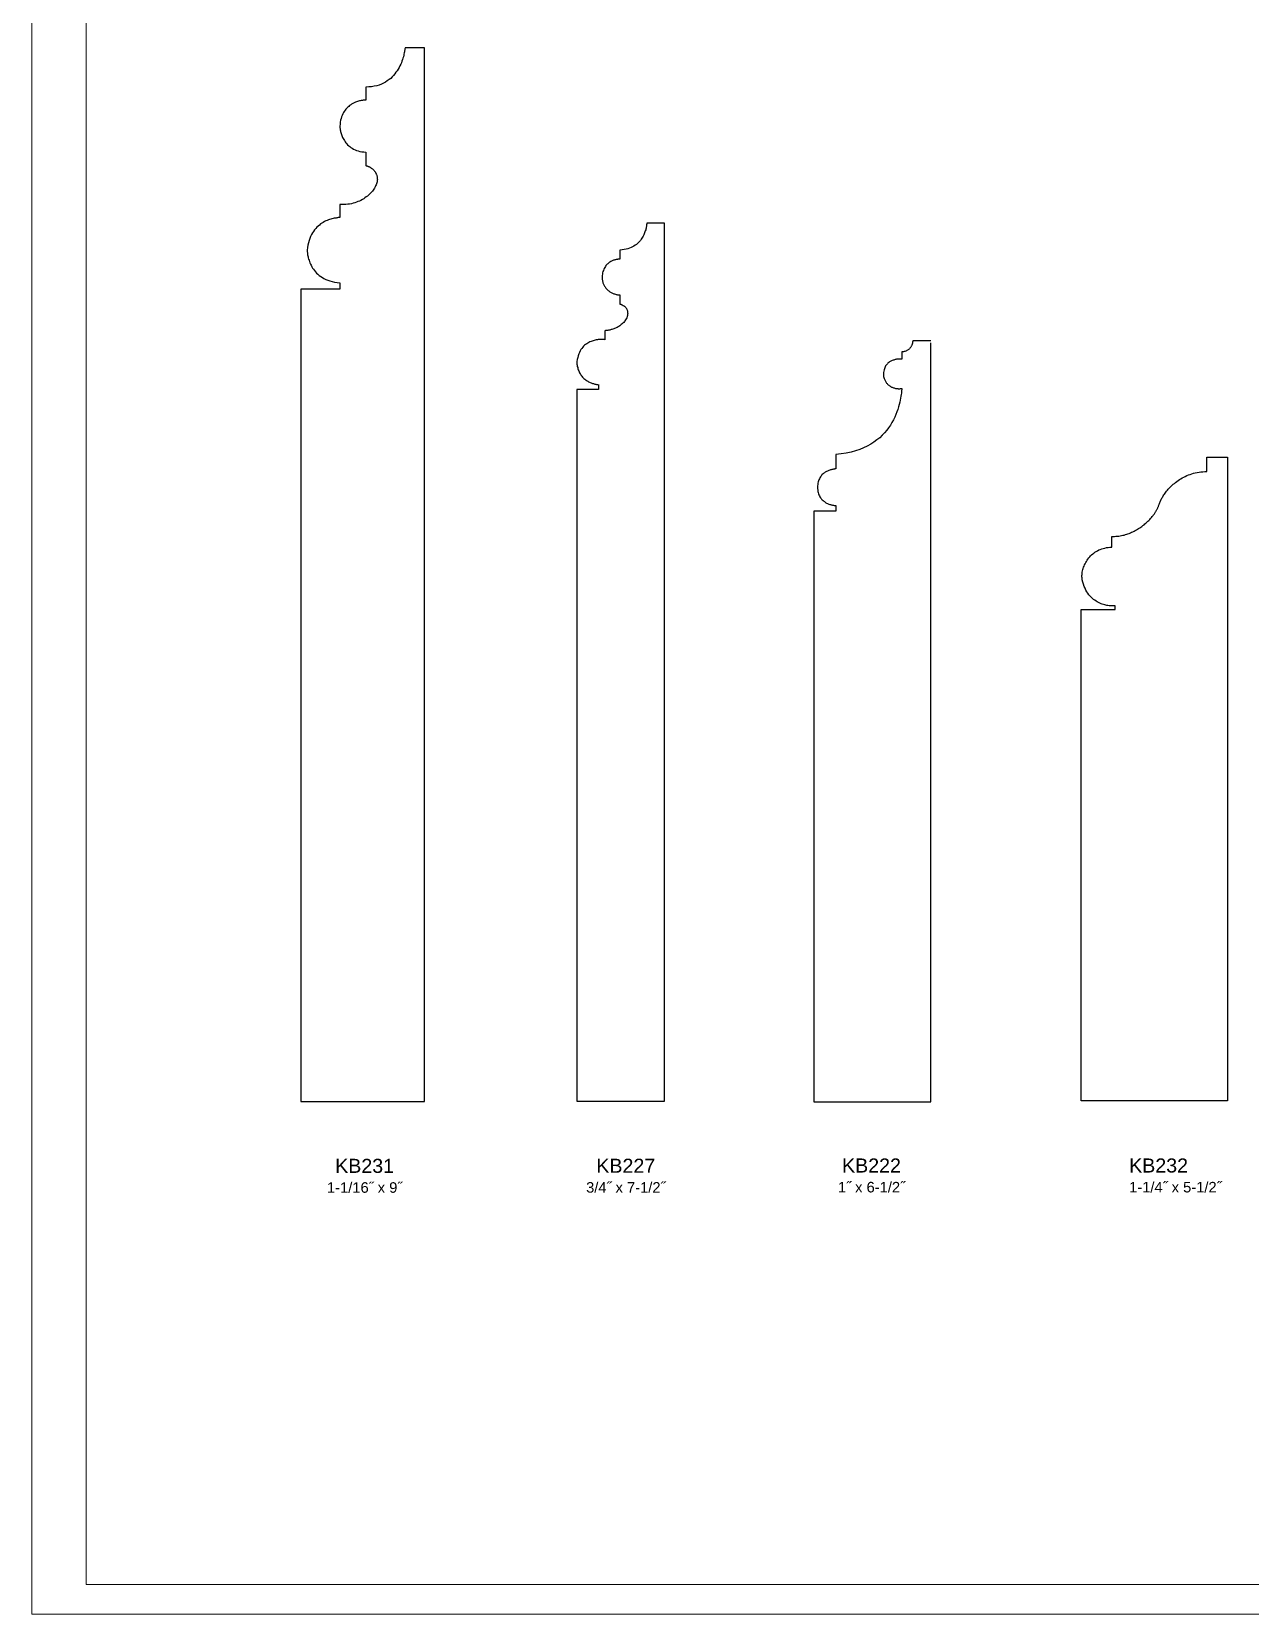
# Model space of a CAD drawing. Extents: x -7.6 to 42.7, y -9.8 to 27.2.
# Drawn here: x -7.64 to 2.78, y -9.8 to 3.73 of the extents above; entities that cross this region are included whole.
import ezdxf

# ---------------------------------------------------------------- set-up
doc = ezdxf.new("R2010")
doc.units = 0
doc.header["$MEASUREMENT"] = 0
doc.layers.add('DO NOT PLOT', color=2, linetype='Continuous', plot=False)
doc.layers.add('LAYER_1', color=7, linetype='Continuous')

# ---------------------------------------------------------------- blocks, each defined once
blk = doc.blocks.new('KB227')
at = {"flags": 128}
blk.add_lwpolyline([(0, 1.698), (0, 2.007), (0, 2.333), (0, 2.673), (0, 3.025), (0, 3.385), (0, 3.753), (0, 4.125), (0, 4.5), (0, 4.875), (0, 5.247), (0, 5.615), (0, 5.975), (0, 6.327), (0, 6.667), (0, 6.993), (0, 7.302), (0, 7.594), (0, 7.864), (0, 8.111), (0, 8.333), (0, 8.527), (0, 8.691), (0, 8.823), (0, 8.92), (0, 9), (0, 9), (-0.001, 9), (-0.003, 9), (-0.006, 9), (-0.009, 9), (-0.012, 9), (-0.016, 9), (-0.021, 9), (-0.026, 9), (-0.032, 9), (-0.037, 9), (-0.043, 9), (-0.05, 9), (-0.056, 9), (-0.063, 9), (-0.07, 9), (-0.077, 9), (-0.084, 9), (-0.09, 9), (-0.097, 9), (-0.104, 9), (-0.111, 9), (-0.117, 9), (-0.124, 9), (-0.13, 9), (-0.136, 9), (-0.141, 9), (-0.146, 9), (-0.151, 9), (-0.155, 9), (-0.158, 9), (-0.161, 9), (-0.164, 9), (-0.166, 9), (-0.167, 9), (-0.167, 9), (-0.167, 8.999), (-0.167, 8.997), (-0.168, 8.993), (-0.168, 8.989), (-0.169, 8.982), (-0.17, 8.975), (-0.172, 8.967), (-0.173, 8.958), (-0.176, 8.948), (-0.178, 8.937), (-0.181, 8.925), (-0.185, 8.913), (-0.189, 8.901), (-0.193, 8.888), (-0.198, 8.874), (-0.204, 8.861), (-0.211, 8.847), (-0.218, 8.833), (-0.226, 8.819), (-0.234, 8.805), (-0.244, 8.792), (-0.254, 8.778), (-0.265, 8.765), (-0.277, 8.753), (-0.289, 8.74), (-0.303, 8.729), (-0.318, 8.718), (-0.334, 8.708), (-0.351, 8.699), (-0.369, 8.691), (-0.388, 8.683), (-0.408, 8.677), (-0.429, 8.672), (-0.452, 8.669), (-0.476, 8.667), (-0.501, 8.666), (-0.501, 8.666), (-0.501, 8.665), (-0.501, 8.664), (-0.501, 8.662), (-0.501, 8.66), (-0.501, 8.658), (-0.501, 8.655), (-0.501, 8.652), (-0.501, 8.648), (-0.501, 8.645), (-0.501, 8.641), (-0.501, 8.637), (-0.501, 8.633), (-0.501, 8.628), (-0.501, 8.624), (-0.501, 8.619), (-0.501, 8.615), (-0.501, 8.61), (-0.501, 8.606), (-0.501, 8.601), (-0.501, 8.596), (-0.501, 8.592), (-0.501, 8.588), (-0.501, 8.583), (-0.501, 8.579), (-0.501, 8.576), (-0.501, 8.572), (-0.501, 8.569), (-0.501, 8.566), (-0.501, 8.563), (-0.501, 8.56), (-0.501, 8.558), (-0.501, 8.557), (-0.501, 8.556), (-0.501, 8.555), (-0.501, 8.555), (-0.503, 8.554), (-0.506, 8.554), (-0.509, 8.554), (-0.513, 8.554), (-0.518, 8.553), (-0.523, 8.553), (-0.529, 8.552), (-0.535, 8.551), (-0.542, 8.55), (-0.549, 8.548), (-0.556, 8.547), (-0.564, 8.544), (-0.572, 8.542), (-0.58, 8.539), (-0.589, 8.536), (-0.597, 8.533), (-0.606, 8.528), (-0.614, 8.524), (-0.623, 8.519), (-0.631, 8.513), (-0.64, 8.507), (-0.648, 8.501), (-0.656, 8.493), (-0.664, 8.486), (-0.672, 8.477), (-0.679, 8.468), (-0.686, 8.458), (-0.692, 8.447), (-0.698, 8.436), (-0.704, 8.423), (-0.709, 8.41), (-0.713, 8.396), (-0.717, 8.382), (-0.72, 8.366), (-0.722, 8.349), (-0.724, 8.332), (-0.724, 8.331), (-0.724, 8.33), (-0.724, 8.328), (-0.724, 8.325), (-0.723, 8.321), (-0.723, 8.316), (-0.722, 8.311), (-0.721, 8.305), (-0.72, 8.299), (-0.719, 8.292), (-0.717, 8.285), (-0.715, 8.277), (-0.713, 8.269), (-0.71, 8.261), (-0.707, 8.252), (-0.704, 8.244), (-0.7, 8.235), (-0.695, 8.226), (-0.69, 8.217), (-0.685, 8.208), (-0.679, 8.199), (-0.672, 8.19), (-0.665, 8.181), (-0.657, 8.173), (-0.648, 8.165), (-0.639, 8.157), (-0.629, 8.15), (-0.618, 8.143), (-0.607, 8.136), (-0.594, 8.13), (-0.581, 8.125), (-0.567, 8.12), (-0.552, 8.116), (-0.536, 8.113), (-0.519, 8.111), (-0.501, 8.109), (-0.501, 8.109), (-0.501, 8.108), (-0.501, 8.107), (-0.501, 8.105), (-0.501, 8.103), (-0.501, 8.101), (-0.501, 8.098), (-0.501, 8.095), (-0.501, 8.091), (-0.501, 8.088), (-0.501, 8.084), (-0.501, 8.079), (-0.501, 8.075), (-0.501, 8.071), (-0.501, 8.066), (-0.501, 8.061), (-0.501, 8.057), (-0.501, 8.052), (-0.501, 8.047), (-0.501, 8.043), (-0.501, 8.038), (-0.501, 8.033), (-0.501, 8.029), (-0.501, 8.025), (-0.501, 8.02), (-0.501, 8.017), (-0.501, 8.013), (-0.501, 8.009), (-0.501, 8.006), (-0.501, 8.003), (-0.501, 8.001), (-0.501, 7.999), (-0.501, 7.997), (-0.501, 7.996), (-0.501, 7.995), (-0.501, 7.995), (-0.498, 7.994), (-0.494, 7.993), (-0.491, 7.992), (-0.488, 7.991), (-0.484, 7.989), (-0.481, 7.988), (-0.477, 7.986), (-0.473, 7.984), (-0.47, 7.983), (-0.466, 7.981), (-0.463, 7.979), (-0.46, 7.976), (-0.456, 7.974), (-0.453, 7.972), (-0.449, 7.969), (-0.446, 7.966), (-0.443, 7.964), (-0.44, 7.961), (-0.437, 7.958), (-0.434, 7.955), (-0.431, 7.952), (-0.428, 7.948), (-0.425, 7.945), (-0.423, 7.942), (-0.42, 7.938), (-0.418, 7.934), (-0.416, 7.931), (-0.414, 7.927), (-0.412, 7.923), (-0.411, 7.919), (-0.409, 7.914), (-0.408, 7.91), (-0.407, 7.906), (-0.406, 7.901), (-0.405, 7.897), (-0.404, 7.892), (-0.404, 7.885), (-0.403, 7.878), (-0.404, 7.871), (-0.405, 7.863), (-0.406, 7.855), (-0.408, 7.847), (-0.411, 7.838), (-0.414, 7.83), (-0.418, 7.821), (-0.423, 7.812), (-0.428, 7.803), (-0.433, 7.794), (-0.44, 7.785), (-0.446, 7.777), (-0.454, 7.768), (-0.461, 7.759), (-0.47, 7.751), (-0.479, 7.743), (-0.488, 7.734), (-0.498, 7.727), (-0.509, 7.719), (-0.52, 7.712), (-0.531, 7.705), (-0.543, 7.698), (-0.556, 7.692), (-0.569, 7.687), (-0.582, 7.682), (-0.596, 7.677), (-0.61, 7.673), (-0.625, 7.669), (-0.64, 7.666), (-0.656, 7.664), (-0.673, 7.663), (-0.689, 7.662), (-0.706, 7.662), (-0.724, 7.662), (-0.724, 7.662), (-0.724, 7.661), (-0.724, 7.66), (-0.724, 7.658), (-0.724, 7.656), (-0.724, 7.654), (-0.724, 7.651), (-0.724, 7.648), (-0.724, 7.645), (-0.724, 7.641), (-0.724, 7.637), (-0.724, 7.633), (-0.724, 7.629), (-0.724, 7.625), (-0.724, 7.62), (-0.724, 7.616), (-0.724, 7.611), (-0.724, 7.606), (-0.724, 7.602), (-0.724, 7.597), (-0.724, 7.592), (-0.724, 7.588), (-0.724, 7.584), (-0.724, 7.579), (-0.724, 7.575), (-0.724, 7.571), (-0.724, 7.568), (-0.724, 7.564), (-0.724, 7.561), (-0.724, 7.559), (-0.724, 7.556), (-0.724, 7.554), (-0.724, 7.552), (-0.724, 7.551), (-0.724, 7.551), (-0.724, 7.55), (-0.724, 7.55), (-0.726, 7.55), (-0.729, 7.55), (-0.733, 7.55), (-0.737, 7.55), (-0.743, 7.549), (-0.749, 7.548), (-0.756, 7.547), (-0.764, 7.546), (-0.772, 7.545), (-0.781, 7.543), (-0.791, 7.54), (-0.801, 7.538), (-0.811, 7.534), (-0.821, 7.531), (-0.832, 7.526), (-0.843, 7.522), (-0.854, 7.516), (-0.865, 7.51), (-0.877, 7.503), (-0.888, 7.496), (-0.898, 7.487), (-0.909, 7.478), (-0.92, 7.468), (-0.93, 7.458), (-0.94, 7.446), (-0.949, 7.433), (-0.958, 7.42), (-0.966, 7.405), (-0.974, 7.39), (-0.98, 7.373), (-0.987, 7.355), (-0.992, 7.336), (-0.996, 7.316), (-1, 7.295), (-1.002, 7.272), (-1.002, 7.271), (-1.002, 7.27), (-1.002, 7.267), (-1.002, 7.263), (-1.002, 7.259), (-1.001, 7.253), (-1.001, 7.247), (-1, 7.24), (-0.999, 7.232), (-0.997, 7.224), (-0.995, 7.215), (-0.993, 7.206), (-0.991, 7.196), (-0.987, 7.186), (-0.984, 7.175), (-0.98, 7.164), (-0.975, 7.154), (-0.97, 7.143), (-0.963, 7.131), (-0.957, 7.12), (-0.949, 7.109), (-0.941, 7.098), (-0.932, 7.088), (-0.922, 7.077), (-0.911, 7.067), (-0.9, 7.057), (-0.887, 7.048), (-0.873, 7.039), (-0.859, 7.031), (-0.843, 7.023), (-0.826, 7.016), (-0.808, 7.01), (-0.789, 7.004), (-0.769, 7), (-0.747, 6.996), (-0.724, 6.993), (-0.724, 6.993), (-0.724, 6.993), (-0.724, 6.992), (-0.724, 6.992), (-0.724, 6.991), (-0.724, 6.989), (-0.724, 6.988), (-0.724, 6.986), (-0.724, 6.985), (-0.724, 6.983), (-0.724, 6.981), (-0.724, 6.979), (-0.724, 6.977), (-0.724, 6.975), (-0.724, 6.973), (-0.724, 6.97), (-0.724, 6.968), (-0.724, 6.966), (-0.724, 6.963), (-0.724, 6.961), (-0.724, 6.959), (-0.724, 6.956), (-0.724, 6.954), (-0.724, 6.952), (-0.724, 6.95), (-0.724, 6.948), (-0.724, 6.946), (-0.724, 6.945), (-0.724, 6.943), (-0.724, 6.942), (-0.724, 6.941), (-0.724, 6.94), (-0.724, 6.939), (-0.724, 6.938), (-0.724, 6.938), (-0.724, 6.938), (-0.725, 6.938), (-0.727, 6.938), (-0.73, 6.938), (-0.735, 6.938), (-0.741, 6.938), (-0.749, 6.938), (-0.757, 6.938), (-0.766, 6.938), (-0.776, 6.938), (-0.787, 6.938), (-0.798, 6.938), (-0.811, 6.938), (-0.823, 6.938), (-0.836, 6.938), (-0.85, 6.938), (-0.863, 6.938), (-0.877, 6.938), (-0.891, 6.938), (-0.905, 6.938), (-0.919, 6.938), (-0.932, 6.938), (-0.946, 6.938), (-0.959, 6.938), (-0.971, 6.938), (-0.984, 6.938), (-0.995, 6.938), (-1.006, 6.938), (-1.016, 6.938), (-1.025, 6.938), (-1.033, 6.938), (-1.041, 6.938), (-1.047, 6.938), (-1.051, 6.938), (-1.055, 6.938), (-1.057, 6.938), (-1.058, 6.938), (-1.058, 6.922), (-1.058, 6.876), (-1.058, 6.801), (-1.058, 6.7), (-1.058, 6.573), (-1.058, 6.424), (-1.058, 6.253), (-1.058, 6.062), (-1.058, 5.854), (-1.058, 5.629), (-1.058, 5.39), (-1.058, 5.139), (-1.058, 4.877), (-1.058, 4.606), (-1.058, 4.328), (-1.058, 4.045), (-1.058, 3.758), (-1.058, 3.469), (-1.058, 3.18), (-1.058, 2.893), (-1.058, 2.61), (-1.058, 2.332), (-1.058, 2.061), (-1.058, 1.799), (-1.058, 1.547), (-1.058, 1.309), (-1.058, 1.084), (-1.058, 0.876), (-1.058, 0.685), (-1.058, 0.514), (-1.058, 0.364), (-1.058, 0.238), (-1.058, 0.137), (-1.058, 0.062), (-1.058, 0.016), (-1.058, 0), (-1.056, 0), (-1.049, 0), (-1.037, 0), (-1.022, 0), (-1.002, 0), (-0.98, 0), (-0.954, 0), (-0.925, 0), (-0.893, 0), (-0.858, 0), (-0.822, 0), (-0.784, 0), (-0.744, 0), (-0.702, 0), (-0.66, 0), (-0.617, 0), (-0.573, 0), (-0.529, 0), (-0.485, 0), (-0.441, 0), (-0.398, 0), (-0.356, 0), (-0.314, 0), (-0.274, 0), (-0.236, 0), (-0.2, 0), (-0.165, 0), (-0.134, 0), (-0.104, 0), (-0.078, 0), (-0.056, 0), (-0.036, 0), (-0.021, 0), (-0.009, 0), (-0.002, 0), (0, 0), (0, 0.02), (0, 0.08), (0, 0.177), (0, 0.309), (0, 0.473), (0, 0.667), (0, 0.889), (0, 1.136), (0, 1.406)], close=True, dxfattribs=at)
blk = doc.blocks.new('KB231')
at = {"flags": 128}
blk.add_lwpolyline([(-0.564, 6.123), (-0.564, 6.123), (-0.564, 6.123), (-0.564, 6.122), (-0.564, 6.122), (-0.564, 6.121), (-0.564, 6.12), (-0.564, 6.119), (-0.564, 6.118), (-0.564, 6.116), (-0.564, 6.115), (-0.564, 6.114), (-0.564, 6.112), (-0.564, 6.11), (-0.564, 6.109), (-0.564, 6.107), (-0.564, 6.105), (-0.564, 6.103), (-0.564, 6.101), (-0.564, 6.1), (-0.564, 6.098), (-0.564, 6.096), (-0.564, 6.094), (-0.564, 6.092), (-0.564, 6.091), (-0.564, 6.089), (-0.564, 6.088), (-0.564, 6.086), (-0.564, 6.085), (-0.564, 6.084), (-0.564, 6.083), (-0.564, 6.082), (-0.564, 6.081), (-0.564, 6.08), (-0.564, 6.08), (-0.564, 6.079), (-0.564, 6.079), (-0.565, 6.079), (-0.566, 6.079), (-0.568, 6.079), (-0.571, 6.079), (-0.574, 6.079), (-0.578, 6.079), (-0.583, 6.079), (-0.588, 6.079), (-0.593, 6.079), (-0.599, 6.079), (-0.606, 6.079), (-0.612, 6.079), (-0.619, 6.079), (-0.627, 6.079), (-0.634, 6.079), (-0.642, 6.079), (-0.649, 6.079), (-0.657, 6.079), (-0.665, 6.079), (-0.673, 6.079), (-0.68, 6.079), (-0.688, 6.079), (-0.695, 6.079), (-0.702, 6.079), (-0.709, 6.079), (-0.715, 6.079), (-0.721, 6.079), (-0.727, 6.079), (-0.732, 6.079), (-0.736, 6.079), (-0.74, 6.079), (-0.744, 6.079), (-0.746, 6.079), (-0.748, 6.079), (-0.75, 6.079), (-0.75, 6.079), (-0.75, 6.066), (-0.75, 6.025), (-0.75, 5.96), (-0.75, 5.871), (-0.75, 5.76), (-0.75, 5.629), (-0.75, 5.479), (-0.75, 5.312), (-0.75, 5.129), (-0.75, 4.933), (-0.75, 4.723), (-0.75, 4.503), (-0.75, 4.274), (-0.75, 4.036), (-0.75, 3.793), (-0.75, 3.544), (-0.75, 3.293), (-0.75, 3.04), (-0.75, 2.787), (-0.75, 2.535), (-0.75, 2.287), (-0.75, 2.043), (-0.75, 1.806), (-0.75, 1.576), (-0.75, 1.356), (-0.75, 1.147), (-0.75, 0.95), (-0.75, 0.767), (-0.75, 0.6), (-0.75, 0.45), (-0.75, 0.319), (-0.75, 0.208), (-0.75, 0.12), (-0.75, 0.054), (-0.75, 0.014), (-0.75, 0), (-0.748, 0), (-0.743, 0), (-0.735, 0), (-0.724, 0), (-0.711, 0), (-0.694, 0), (-0.676, 0), (-0.655, 0), (-0.633, 0), (-0.609, 0), (-0.583, 0), (-0.556, 0), (-0.527, 0), (-0.498, 0), (-0.468, 0), (-0.437, 0), (-0.406, 0), (-0.375, 0), (-0.344, 0), (-0.313, 0), (-0.282, 0), (-0.252, 0), (-0.223, 0), (-0.194, 0), (-0.167, 0), (-0.141, 0), (-0.117, 0), (-0.095, 0), (-0.074, 0), (-0.056, 0), (-0.039, 0), (-0.026, 0), (-0.015, 0), (-0.007, 0), (-0.002, 0), (0, 0), (0, 0.017), (0, 0.067), (0, 0.148), (0, 0.257), (0, 0.394), (0, 0.556), (0, 0.74), (0, 0.947), (0, 1.172), (0, 1.415), (0, 1.673), (0, 1.944), (0, 2.228), (0, 2.521), (0, 2.821), (0, 3.128), (0, 3.438), (0, 3.75), (0, 4.062), (0, 4.372), (0, 4.679), (0, 4.979), (0, 5.272), (0, 5.556), (0, 5.827), (0, 6.085), (0, 6.328), (0, 6.553), (0, 6.76), (0, 6.944), (0, 7.106), (0, 7.243), (0, 7.352), (0, 7.433), (0, 7.483), (0, 7.5), (0, 7.5), (-0.001, 7.5), (-0.003, 7.5), (-0.005, 7.5), (-0.008, 7.5), (-0.011, 7.5), (-0.015, 7.5), (-0.019, 7.5), (-0.024, 7.5), (-0.029, 7.5), (-0.034, 7.5), (-0.04, 7.5), (-0.045, 7.5), (-0.051, 7.5), (-0.057, 7.5), (-0.064, 7.5), (-0.07, 7.5), (-0.076, 7.5), (-0.083, 7.5), (-0.089, 7.5), (-0.095, 7.5), (-0.101, 7.5), (-0.107, 7.5), (-0.113, 7.5), (-0.119, 7.5), (-0.124, 7.5), (-0.129, 7.5), (-0.134, 7.5), (-0.138, 7.5), (-0.142, 7.5), (-0.145, 7.5), (-0.148, 7.5), (-0.15, 7.5), (-0.151, 7.5), (-0.152, 7.5), (-0.153, 7.5), (-0.153, 7.5), (-0.153, 7.498), (-0.153, 7.496), (-0.153, 7.493), (-0.154, 7.489), (-0.154, 7.484), (-0.155, 7.479), (-0.156, 7.473), (-0.157, 7.466), (-0.158, 7.459), (-0.16, 7.451), (-0.162, 7.444), (-0.165, 7.435), (-0.168, 7.427), (-0.171, 7.418), (-0.174, 7.409), (-0.178, 7.4), (-0.183, 7.39), (-0.188, 7.381), (-0.194, 7.372), (-0.2, 7.363), (-0.207, 7.354), (-0.215, 7.345), (-0.223, 7.336), (-0.231, 7.328), (-0.241, 7.32), (-0.251, 7.312), (-0.262, 7.305), (-0.274, 7.299), (-0.287, 7.292), (-0.301, 7.287), (-0.315, 7.282), (-0.33, 7.278), (-0.347, 7.275), (-0.364, 7.272), (-0.382, 7.271), (-0.382, 7.271), (-0.382, 7.27), (-0.382, 7.269), (-0.382, 7.268), (-0.382, 7.267), (-0.382, 7.265), (-0.382, 7.263), (-0.382, 7.261), (-0.382, 7.259), (-0.382, 7.256), (-0.382, 7.254), (-0.382, 7.251), (-0.382, 7.248), (-0.382, 7.245), (-0.382, 7.242), (-0.382, 7.239), (-0.382, 7.236), (-0.382, 7.233), (-0.382, 7.229), (-0.382, 7.226), (-0.382, 7.223), (-0.382, 7.22), (-0.382, 7.217), (-0.382, 7.214), (-0.382, 7.211), (-0.382, 7.209), (-0.382, 7.206), (-0.382, 7.204), (-0.382, 7.202), (-0.382, 7.2), (-0.382, 7.198), (-0.382, 7.197), (-0.382, 7.196), (-0.382, 7.195), (-0.382, 7.195), (-0.382, 7.194), (-0.382, 7.194), (-0.383, 7.194), (-0.385, 7.194), (-0.387, 7.194), (-0.39, 7.194), (-0.393, 7.194), (-0.396, 7.193), (-0.4, 7.193), (-0.404, 7.192), (-0.409, 7.191), (-0.414, 7.19), (-0.419, 7.189), (-0.425, 7.188), (-0.43, 7.186), (-0.436, 7.184), (-0.442, 7.182), (-0.448, 7.179), (-0.454, 7.176), (-0.46, 7.173), (-0.467, 7.169), (-0.473, 7.165), (-0.479, 7.16), (-0.485, 7.155), (-0.49, 7.15), (-0.496, 7.144), (-0.501, 7.138), (-0.506, 7.131), (-0.511, 7.123), (-0.516, 7.115), (-0.52, 7.107), (-0.523, 7.097), (-0.527, 7.088), (-0.53, 7.077), (-0.532, 7.066), (-0.534, 7.054), (-0.535, 7.042), (-0.535, 7.034), (-0.534, 7.027), (-0.533, 7.02), (-0.532, 7.013), (-0.531, 7.006), (-0.529, 6.999), (-0.527, 6.992), (-0.525, 6.986), (-0.522, 6.98), (-0.519, 6.974), (-0.516, 6.968), (-0.513, 6.962), (-0.509, 6.956), (-0.505, 6.951), (-0.501, 6.946), (-0.497, 6.941), (-0.493, 6.936), (-0.488, 6.931), (-0.483, 6.927), (-0.478, 6.923), (-0.473, 6.919), (-0.468, 6.915), (-0.462, 6.912), (-0.457, 6.908), (-0.451, 6.905), (-0.445, 6.902), (-0.439, 6.9), (-0.433, 6.898), (-0.427, 6.896), (-0.421, 6.894), (-0.414, 6.892), (-0.408, 6.891), (-0.402, 6.89), (-0.395, 6.889), (-0.389, 6.889), (-0.382, 6.889), (-0.382, 6.889), (-0.382, 6.888), (-0.382, 6.887), (-0.382, 6.886), (-0.382, 6.885), (-0.382, 6.883), (-0.382, 6.881), (-0.382, 6.879), (-0.382, 6.876), (-0.382, 6.874), (-0.382, 6.871), (-0.382, 6.868), (-0.382, 6.865), (-0.382, 6.862), (-0.382, 6.859), (-0.382, 6.856), (-0.382, 6.853), (-0.382, 6.85), (-0.382, 6.846), (-0.382, 6.843), (-0.382, 6.84), (-0.382, 6.837), (-0.382, 6.834), (-0.382, 6.831), (-0.382, 6.828), (-0.382, 6.825), (-0.382, 6.823), (-0.382, 6.82), (-0.382, 6.818), (-0.382, 6.816), (-0.382, 6.815), (-0.382, 6.813), (-0.382, 6.812), (-0.382, 6.811), (-0.382, 6.811), (-0.382, 6.81), (-0.382, 6.81), (-0.381, 6.81), (-0.38, 6.81), (-0.379, 6.81), (-0.378, 6.809), (-0.376, 6.809), (-0.374, 6.808), (-0.372, 6.807), (-0.37, 6.806), (-0.367, 6.805), (-0.365, 6.804), (-0.362, 6.803), (-0.359, 6.801), (-0.356, 6.799), (-0.353, 6.798), (-0.35, 6.796), (-0.347, 6.793), (-0.344, 6.791), (-0.341, 6.788), (-0.338, 6.786), (-0.335, 6.783), (-0.332, 6.78), (-0.33, 6.776), (-0.327, 6.773), (-0.325, 6.769), (-0.323, 6.765), (-0.321, 6.761), (-0.319, 6.757), (-0.318, 6.752), (-0.317, 6.747), (-0.316, 6.742), (-0.316, 6.737), (-0.315, 6.731), (-0.316, 6.725), (-0.316, 6.719), (-0.317, 6.713), (-0.321, 6.703), (-0.324, 6.693), (-0.329, 6.684), (-0.334, 6.675), (-0.339, 6.667), (-0.344, 6.66), (-0.35, 6.653), (-0.356, 6.646), (-0.363, 6.64), (-0.37, 6.634), (-0.377, 6.629), (-0.384, 6.624), (-0.391, 6.619), (-0.398, 6.615), (-0.406, 6.611), (-0.413, 6.607), (-0.421, 6.604), (-0.428, 6.601), (-0.435, 6.598), (-0.443, 6.596), (-0.45, 6.593), (-0.456, 6.592), (-0.463, 6.59), (-0.469, 6.588), (-0.475, 6.587), (-0.481, 6.586), (-0.486, 6.585), (-0.491, 6.584), (-0.496, 6.584), (-0.5, 6.583), (-0.503, 6.583), (-0.506, 6.583), (-0.509, 6.582), (-0.51, 6.582), (-0.511, 6.582), (-0.512, 6.582), (-0.512, 6.582), (-0.512, 6.582), (-0.512, 6.581), (-0.512, 6.58), (-0.512, 6.578), (-0.512, 6.577), (-0.512, 6.575), (-0.512, 6.573), (-0.512, 6.57), (-0.512, 6.568), (-0.512, 6.565), (-0.512, 6.562), (-0.512, 6.559), (-0.512, 6.556), (-0.512, 6.553), (-0.512, 6.55), (-0.512, 6.547), (-0.512, 6.544), (-0.512, 6.541), (-0.512, 6.537), (-0.512, 6.534), (-0.512, 6.531), (-0.512, 6.528), (-0.512, 6.525), (-0.512, 6.522), (-0.512, 6.52), (-0.512, 6.517), (-0.512, 6.515), (-0.512, 6.513), (-0.512, 6.511), (-0.512, 6.509), (-0.512, 6.508), (-0.512, 6.507), (-0.512, 6.506), (-0.512, 6.506), (-0.512, 6.505), (-0.512, 6.505), (-0.514, 6.506), (-0.516, 6.506), (-0.519, 6.506), (-0.523, 6.506), (-0.527, 6.507), (-0.533, 6.507), (-0.538, 6.507), (-0.545, 6.507), (-0.552, 6.507), (-0.559, 6.506), (-0.567, 6.506), (-0.575, 6.505), (-0.584, 6.503), (-0.593, 6.502), (-0.602, 6.5), (-0.611, 6.497), (-0.62, 6.494), (-0.629, 6.491), (-0.639, 6.487), (-0.648, 6.482), (-0.657, 6.477), (-0.666, 6.471), (-0.675, 6.465), (-0.684, 6.458), (-0.692, 6.45), (-0.7, 6.441), (-0.708, 6.431), (-0.715, 6.421), (-0.722, 6.409), (-0.728, 6.397), (-0.734, 6.384), (-0.739, 6.369), (-0.743, 6.354), (-0.747, 6.337), (-0.75, 6.32), (-0.749, 6.308), (-0.749, 6.297), (-0.747, 6.287), (-0.746, 6.276), (-0.743, 6.267), (-0.741, 6.257), (-0.738, 6.248), (-0.734, 6.239), (-0.73, 6.23), (-0.726, 6.222), (-0.722, 6.214), (-0.717, 6.207), (-0.712, 6.2), (-0.706, 6.193), (-0.701, 6.186), (-0.695, 6.18), (-0.689, 6.174), (-0.683, 6.169), (-0.676, 6.164), (-0.67, 6.159), (-0.663, 6.154), (-0.657, 6.15), (-0.65, 6.146), (-0.643, 6.143), (-0.636, 6.14), (-0.629, 6.137), (-0.622, 6.134), (-0.615, 6.132), (-0.609, 6.13), (-0.602, 6.128), (-0.595, 6.126), (-0.589, 6.125), (-0.582, 6.124), (-0.576, 6.124), (-0.57, 6.123)], dxfattribs=at)
blk = doc.blocks.new('KB222')
at = {"flags": 128}
blk.add_lwpolyline([(0, 6.5), (0, 6.5), (-0.001, 6.5), (-0.003, 6.5), (-0.005, 6.5), (-0.008, 6.5), (-0.012, 6.5), (-0.015, 6.5), (-0.02, 6.5), (-0.024, 6.5), (-0.029, 6.5), (-0.035, 6.5), (-0.041, 6.5), (-0.046, 6.5), (-0.053, 6.5), (-0.059, 6.5), (-0.065, 6.5), (-0.072, 6.5), (-0.078, 6.5), (-0.085, 6.5), (-0.091, 6.5), (-0.097, 6.5), (-0.104, 6.5), (-0.11, 6.5), (-0.116, 6.5), (-0.121, 6.5), (-0.127, 6.5), (-0.132, 6.5), (-0.137, 6.5), (-0.141, 6.5), (-0.145, 6.5), (-0.148, 6.5), (-0.151, 6.5), (-0.153, 6.5), (-0.155, 6.5), (-0.156, 6.5), (-0.156, 6.5), (-0.156, 6.5), (-0.156, 6.499), (-0.156, 6.498), (-0.156, 6.497), (-0.156, 6.495), (-0.157, 6.493), (-0.157, 6.491), (-0.157, 6.489), (-0.158, 6.486), (-0.158, 6.483), (-0.159, 6.48), (-0.159, 6.477), (-0.16, 6.474), (-0.161, 6.47), (-0.163, 6.467), (-0.164, 6.463), (-0.166, 6.459), (-0.168, 6.455), (-0.17, 6.452), (-0.172, 6.448), (-0.174, 6.444), (-0.177, 6.44), (-0.18, 6.437), (-0.184, 6.433), (-0.187, 6.43), (-0.191, 6.427), (-0.195, 6.423), (-0.2, 6.421), (-0.205, 6.418), (-0.21, 6.415), (-0.216, 6.413), (-0.222, 6.411), (-0.228, 6.409), (-0.235, 6.408), (-0.242, 6.407), (-0.25, 6.406), (-0.25, 6.406), (-0.25, 6.406), (-0.25, 6.405), (-0.25, 6.404), (-0.25, 6.403), (-0.25, 6.402), (-0.25, 6.4), (-0.25, 6.398), (-0.25, 6.396), (-0.25, 6.394), (-0.25, 6.392), (-0.25, 6.39), (-0.25, 6.388), (-0.25, 6.385), (-0.25, 6.383), (-0.25, 6.38), (-0.25, 6.378), (-0.25, 6.375), (-0.25, 6.372), (-0.25, 6.37), (-0.25, 6.367), (-0.25, 6.365), (-0.25, 6.362), (-0.25, 6.36), (-0.25, 6.358), (-0.25, 6.356), (-0.25, 6.354), (-0.25, 6.352), (-0.25, 6.35), (-0.25, 6.348), (-0.25, 6.347), (-0.25, 6.346), (-0.25, 6.345), (-0.25, 6.344), (-0.25, 6.344), (-0.25, 6.344), (-0.25, 6.344), (-0.251, 6.344), (-0.253, 6.344), (-0.255, 6.344), (-0.258, 6.344), (-0.261, 6.345), (-0.264, 6.345), (-0.268, 6.345), (-0.273, 6.345), (-0.278, 6.344), (-0.283, 6.344), (-0.288, 6.343), (-0.294, 6.343), (-0.3, 6.342), (-0.305, 6.341), (-0.312, 6.339), (-0.318, 6.337), (-0.324, 6.335), (-0.33, 6.333), (-0.337, 6.33), (-0.343, 6.327), (-0.349, 6.324), (-0.355, 6.32), (-0.361, 6.315), (-0.367, 6.31), (-0.372, 6.305), (-0.377, 6.299), (-0.382, 6.293), (-0.387, 6.286), (-0.391, 6.278), (-0.395, 6.27), (-0.398, 6.261), (-0.401, 6.252), (-0.403, 6.241), (-0.405, 6.23), (-0.406, 6.219), (-0.406, 6.21), (-0.405, 6.203), (-0.404, 6.195), (-0.402, 6.188), (-0.4, 6.18), (-0.398, 6.174), (-0.395, 6.167), (-0.392, 6.161), (-0.389, 6.155), (-0.386, 6.15), (-0.382, 6.144), (-0.379, 6.139), (-0.375, 6.135), (-0.37, 6.13), (-0.366, 6.126), (-0.361, 6.122), (-0.356, 6.118), (-0.352, 6.115), (-0.346, 6.112), (-0.341, 6.109), (-0.336, 6.106), (-0.33, 6.104), (-0.325, 6.101), (-0.319, 6.099), (-0.314, 6.098), (-0.308, 6.096), (-0.302, 6.095), (-0.296, 6.094), (-0.29, 6.093), (-0.284, 6.093), (-0.279, 6.092), (-0.273, 6.092), (-0.267, 6.092), (-0.261, 6.093), (-0.256, 6.093), (-0.25, 6.094), (-0.25, 6.093), (-0.25, 6.089), (-0.25, 6.083), (-0.251, 6.076), (-0.251, 6.066), (-0.253, 6.055), (-0.254, 6.042), (-0.256, 6.027), (-0.259, 6.011), (-0.262, 5.994), (-0.266, 5.976), (-0.271, 5.956), (-0.276, 5.936), (-0.283, 5.915), (-0.291, 5.894), (-0.299, 5.872), (-0.309, 5.849), (-0.32, 5.827), (-0.333, 5.804), (-0.346, 5.781), (-0.362, 5.759), (-0.378, 5.737), (-0.397, 5.715), (-0.417, 5.694), (-0.438, 5.673), (-0.462, 5.654), (-0.487, 5.635), (-0.515, 5.618), (-0.544, 5.601), (-0.575, 5.586), (-0.609, 5.573), (-0.645, 5.561), (-0.683, 5.55), (-0.724, 5.542), (-0.767, 5.536), (-0.812, 5.531), (-0.812, 5.531), (-0.812, 5.53), (-0.812, 5.529), (-0.812, 5.527), (-0.812, 5.525), (-0.812, 5.522), (-0.812, 5.519), (-0.812, 5.516), (-0.812, 5.512), (-0.812, 5.508), (-0.812, 5.503), (-0.812, 5.499), (-0.812, 5.494), (-0.812, 5.489), (-0.812, 5.484), (-0.812, 5.479), (-0.812, 5.474), (-0.812, 5.469), (-0.812, 5.464), (-0.812, 5.458), (-0.812, 5.453), (-0.812, 5.448), (-0.812, 5.443), (-0.812, 5.439), (-0.812, 5.434), (-0.812, 5.43), (-0.812, 5.426), (-0.812, 5.422), (-0.812, 5.419), (-0.812, 5.416), (-0.812, 5.413), (-0.812, 5.411), (-0.812, 5.409), (-0.812, 5.407), (-0.812, 5.407), (-0.812, 5.406), (-0.813, 5.406), (-0.814, 5.406), (-0.816, 5.406), (-0.818, 5.406), (-0.821, 5.406), (-0.824, 5.405), (-0.828, 5.405), (-0.832, 5.404), (-0.837, 5.403), (-0.842, 5.402), (-0.847, 5.401), (-0.853, 5.4), (-0.859, 5.398), (-0.865, 5.396), (-0.871, 5.394), (-0.878, 5.391), (-0.884, 5.388), (-0.891, 5.385), (-0.897, 5.382), (-0.904, 5.378), (-0.91, 5.374), (-0.916, 5.369), (-0.922, 5.364), (-0.928, 5.358), (-0.934, 5.352), (-0.939, 5.346), (-0.944, 5.339), (-0.949, 5.331), (-0.953, 5.323), (-0.957, 5.314), (-0.96, 5.305), (-0.963, 5.295), (-0.966, 5.285), (-0.967, 5.274), (-0.968, 5.262), (-0.969, 5.25), (-0.968, 5.238), (-0.967, 5.226), (-0.966, 5.215), (-0.963, 5.205), (-0.96, 5.195), (-0.957, 5.186), (-0.953, 5.177), (-0.949, 5.169), (-0.944, 5.161), (-0.939, 5.154), (-0.934, 5.148), (-0.928, 5.142), (-0.922, 5.136), (-0.916, 5.131), (-0.91, 5.127), (-0.904, 5.122), (-0.897, 5.118), (-0.891, 5.115), (-0.884, 5.112), (-0.878, 5.109), (-0.871, 5.106), (-0.865, 5.104), (-0.859, 5.102), (-0.853, 5.101), (-0.847, 5.099), (-0.842, 5.098), (-0.837, 5.097), (-0.832, 5.096), (-0.828, 5.095), (-0.824, 5.095), (-0.821, 5.094), (-0.818, 5.094), (-0.816, 5.094), (-0.814, 5.094), (-0.813, 5.094), (-0.812, 5.094), (-0.812, 5.094), (-0.812, 5.093), (-0.812, 5.093), (-0.812, 5.092), (-0.812, 5.091), (-0.812, 5.09), (-0.812, 5.089), (-0.812, 5.088), (-0.812, 5.086), (-0.812, 5.085), (-0.812, 5.083), (-0.812, 5.081), (-0.812, 5.079), (-0.812, 5.077), (-0.812, 5.075), (-0.812, 5.073), (-0.812, 5.071), (-0.812, 5.069), (-0.812, 5.067), (-0.812, 5.065), (-0.812, 5.063), (-0.812, 5.061), (-0.812, 5.059), (-0.812, 5.057), (-0.812, 5.056), (-0.812, 5.054), (-0.812, 5.052), (-0.812, 5.051), (-0.812, 5.049), (-0.812, 5.048), (-0.812, 5.047), (-0.812, 5.046), (-0.812, 5.046), (-0.812, 5.045), (-0.812, 5.045), (-0.812, 5.045), (-0.813, 5.045), (-0.814, 5.045), (-0.816, 5.045), (-0.819, 5.045), (-0.822, 5.045), (-0.826, 5.045), (-0.831, 5.045), (-0.836, 5.045), (-0.842, 5.045), (-0.848, 5.045), (-0.854, 5.045), (-0.861, 5.045), (-0.868, 5.045), (-0.875, 5.045), (-0.883, 5.045), (-0.891, 5.045), (-0.898, 5.045), (-0.906, 5.045), (-0.914, 5.045), (-0.922, 5.045), (-0.929, 5.045), (-0.937, 5.045), (-0.944, 5.045), (-0.951, 5.045), (-0.958, 5.045), (-0.965, 5.045), (-0.971, 5.045), (-0.976, 5.045), (-0.981, 5.045), (-0.986, 5.045), (-0.99, 5.045), (-0.994, 5.045), (-0.996, 5.045), (-0.998, 5.045), (-1, 5.045), (-1, 5.045), (-1, 5.033), (-1, 5), (-1, 4.945), (-1, 4.872), (-1, 4.78), (-1, 4.671), (-1, 4.547), (-1, 4.408), (-1, 4.256), (-1, 4.093), (-1, 3.919), (-1, 3.737), (-1, 3.546), (-1, 3.349), (-1, 3.147), (-1, 2.941), (-1, 2.732), (-1, 2.522), (-1, 2.312), (-1, 2.104), (-1, 1.898), (-1, 1.695), (-1, 1.498), (-1, 1.308), (-1, 1.125), (-1, 0.951), (-1, 0.788), (-1, 0.637), (-1, 0.498), (-1, 0.374), (-1, 0.265), (-1, 0.173), (-1, 0.099), (-1, 0.045), (-1, 0.011), (-1, 0), (-0.998, 0), (-0.991, 0), (-0.98, 0), (-0.966, 0), (-0.948, 0), (-0.926, 0), (-0.901, 0), (-0.874, 0), (-0.844, 0), (-0.811, 0), (-0.777, 0), (-0.741, 0), (-0.703, 0), (-0.664, 0), (-0.624, 0), (-0.583, 0), (-0.542, 0), (-0.5, 0), (-0.458, 0), (-0.417, 0), (-0.376, 0), (-0.336, 0), (-0.297, 0), (-0.259, 0), (-0.223, 0), (-0.189, 0), (-0.156, 0), (-0.126, 0), (-0.099, 0), (-0.074, 0), (-0.053, 0), (-0.034, 0), (-0.02, 0), (-0.009, 0), (-0.002, 0), (0, 0), (0, 0.015), (0, 0.058), (0, 0.128), (0, 0.223), (0, 0.341), (0, 0.481), (0, 0.642), (0, 0.82), (0, 1.016), (0, 1.226), (0, 1.45), (0, 1.685), (0, 1.931), (0, 2.184), (0, 2.445), (0, 2.711), (0, 2.979), (0, 3.25), (0, 3.521), (0, 3.789), (0, 4.055), (0, 4.315), (0, 4.569), (0, 4.815), (0, 5.05), (0, 5.274), (0, 5.484), (0, 5.68), (0, 5.858), (0, 6.019), (0, 6.159), (0, 6.277), (0, 6.372), (0, 6.442), (0, 6.485)], dxfattribs=at)
blk = doc.blocks.new('KB232')
at = {"flags": 128}
blk.add_lwpolyline([(0, 5.5), (0, 5.488), (0, 5.451), (0, 5.392), (0, 5.311), (0, 5.211), (0, 5.093), (0, 4.957), (0, 4.806), (0, 4.641), (0, 4.463), (0, 4.273), (0, 4.074), (0, 3.866), (0, 3.652), (0, 3.431), (0, 3.206), (0, 2.979), (0, 2.75), (0, 2.521), (0, 2.294), (0, 2.069), (0, 1.848), (0, 1.634), (0, 1.426), (0, 1.227), (0, 1.037), (0, 0.859), (0, 0.694), (0, 0.543), (0, 0.407), (0, 0.289), (0, 0.189), (0, 0.108), (0, 0.049), (0, 0.012), (0, 0), (0.003, 0), (0.011, 0), (0.025, 0), (0.043, 0), (0.066, 0), (0.093, 0), (0.123, 0), (0.158, 0), (0.195, 0), (0.236, 0), (0.279, 0), (0.324, 0), (0.371, 0), (0.42, 0), (0.47, 0), (0.521, 0), (0.573, 0), (0.625, 0), (0.677, 0), (0.729, 0), (0.78, 0), (0.83, 0), (0.879, 0), (0.926, 0), (0.971, 0), (1.014, 0), (1.055, 0), (1.092, 0), (1.127, 0), (1.157, 0), (1.184, 0), (1.207, 0), (1.225, 0), (1.239, 0), (1.247, 0), (1.25, 0), (1.25, 0.01), (1.25, 0.037), (1.25, 0.083), (1.25, 0.144), (1.25, 0.22), (1.25, 0.311), (1.25, 0.414), (1.25, 0.53), (1.25, 0.656), (1.25, 0.792), (1.25, 0.936), (1.25, 1.088), (1.25, 1.247), (1.25, 1.411), (1.25, 1.579), (1.25, 1.751), (1.25, 1.924), (1.25, 2.099), (1.25, 2.274), (1.25, 2.447), (1.25, 2.619), (1.25, 2.787), (1.25, 2.951), (1.25, 3.109), (1.25, 3.262), (1.25, 3.406), (1.25, 3.542), (1.25, 3.668), (1.25, 3.783), (1.25, 3.887), (1.25, 3.977), (1.25, 4.054), (1.25, 4.115), (1.25, 4.16), (1.25, 4.188), (1.25, 4.198), (1.249, 4.198), (1.247, 4.198), (1.244, 4.198), (1.24, 4.198), (1.235, 4.198), (1.228, 4.198), (1.221, 4.198), (1.213, 4.198), (1.204, 4.198), (1.195, 4.198), (1.185, 4.198), (1.174, 4.198), (1.163, 4.198), (1.152, 4.198), (1.14, 4.198), (1.129, 4.198), (1.116, 4.198), (1.104, 4.198), (1.092, 4.198), (1.08, 4.198), (1.068, 4.198), (1.057, 4.198), (1.045, 4.198), (1.034, 4.198), (1.024, 4.198), (1.014, 4.198), (1.004, 4.198), (0.995, 4.198), (0.987, 4.198), (0.98, 4.198), (0.974, 4.198), (0.969, 4.198), (0.964, 4.198), (0.961, 4.198), (0.959, 4.198), (0.959, 4.198), (0.959, 4.198), (0.959, 4.198), (0.959, 4.198), (0.959, 4.199), (0.959, 4.199), (0.959, 4.2), (0.959, 4.201), (0.959, 4.202), (0.959, 4.203), (0.959, 4.204), (0.959, 4.205), (0.959, 4.206), (0.959, 4.207), (0.959, 4.208), (0.959, 4.209), (0.959, 4.211), (0.959, 4.212), (0.959, 4.213), (0.959, 4.215), (0.959, 4.216), (0.959, 4.217), (0.959, 4.218), (0.959, 4.219), (0.959, 4.221), (0.959, 4.222), (0.959, 4.223), (0.959, 4.224), (0.959, 4.225), (0.959, 4.226), (0.959, 4.226), (0.959, 4.227), (0.959, 4.228), (0.959, 4.228), (0.959, 4.228), (0.959, 4.229), (0.959, 4.229), (0.959, 4.229), (0.961, 4.228), (0.963, 4.228), (0.967, 4.228), (0.971, 4.228), (0.976, 4.228), (0.982, 4.228), (0.988, 4.228), (0.995, 4.229), (1.003, 4.229), (1.011, 4.23), (1.02, 4.231), (1.029, 4.233), (1.038, 4.235), (1.048, 4.237), (1.058, 4.24), (1.069, 4.243), (1.079, 4.247), (1.09, 4.252), (1.101, 4.257), (1.111, 4.262), (1.122, 4.269), (1.133, 4.276), (1.143, 4.284), (1.153, 4.292), (1.163, 4.302), (1.173, 4.312), (1.183, 4.323), (1.192, 4.336), (1.2, 4.349), (1.208, 4.363), (1.216, 4.379), (1.223, 4.395), (1.229, 4.413), (1.235, 4.431), (1.239, 4.451), (1.241, 4.46), (1.241, 4.469), (1.242, 4.478), (1.242, 4.488), (1.241, 4.498), (1.24, 4.507), (1.239, 4.517), (1.237, 4.528), (1.234, 4.538), (1.231, 4.548), (1.228, 4.558), (1.224, 4.569), (1.22, 4.579), (1.215, 4.589), (1.21, 4.599), (1.204, 4.609), (1.198, 4.619), (1.191, 4.628), (1.184, 4.638), (1.176, 4.647), (1.168, 4.656), (1.16, 4.664), (1.15, 4.672), (1.141, 4.68), (1.131, 4.687), (1.12, 4.694), (1.109, 4.7), (1.098, 4.706), (1.086, 4.711), (1.073, 4.716), (1.061, 4.72), (1.047, 4.723), (1.033, 4.726), (1.019, 4.728), (1.004, 4.729), (0.988, 4.73), (0.988, 4.73), (0.988, 4.731), (0.988, 4.732), (0.988, 4.733), (0.988, 4.735), (0.988, 4.737), (0.988, 4.739), (0.988, 4.742), (0.988, 4.744), (0.988, 4.747), (0.988, 4.751), (0.988, 4.754), (0.988, 4.757), (0.988, 4.761), (0.988, 4.765), (0.988, 4.768), (0.988, 4.772), (0.988, 4.776), (0.988, 4.78), (0.988, 4.784), (0.988, 4.787), (0.988, 4.791), (0.988, 4.795), (0.988, 4.798), (0.988, 4.802), (0.988, 4.805), (0.988, 4.808), (0.988, 4.811), (0.988, 4.813), (0.988, 4.815), (0.988, 4.817), (0.988, 4.819), (0.988, 4.82), (0.988, 4.821), (0.988, 4.822), (0.988, 4.822), (0.976, 4.822), (0.964, 4.822), (0.952, 4.823), (0.94, 4.824), (0.928, 4.825), (0.917, 4.827), (0.905, 4.829), (0.894, 4.832), (0.882, 4.834), (0.871, 4.837), (0.86, 4.841), (0.849, 4.844), (0.839, 4.848), (0.828, 4.852), (0.818, 4.857), (0.807, 4.862), (0.797, 4.867), (0.787, 4.872), (0.777, 4.877), (0.767, 4.883), (0.758, 4.889), (0.748, 4.895), (0.739, 4.902), (0.73, 4.908), (0.721, 4.915), (0.712, 4.922), (0.704, 4.929), (0.695, 4.936), (0.687, 4.944), (0.679, 4.952), (0.671, 4.959), (0.663, 4.967), (0.656, 4.975), (0.649, 4.983), (0.641, 4.992), (0.635, 5), (0.631, 5.005), (0.627, 5.01), (0.623, 5.015), (0.62, 5.02), (0.617, 5.025), (0.614, 5.031), (0.611, 5.036), (0.608, 5.041), (0.605, 5.046), (0.603, 5.051), (0.6, 5.055), (0.598, 5.06), (0.595, 5.065), (0.593, 5.07), (0.591, 5.075), (0.589, 5.079), (0.587, 5.084), (0.586, 5.088), (0.584, 5.093), (0.582, 5.097), (0.58, 5.101), (0.579, 5.105), (0.577, 5.109), (0.576, 5.113), (0.574, 5.117), (0.573, 5.12), (0.572, 5.124), (0.57, 5.127), (0.569, 5.13), (0.568, 5.133), (0.566, 5.136), (0.565, 5.139), (0.564, 5.141), (0.563, 5.144), (0.561, 5.146), (0.56, 5.148), (0.556, 5.154), (0.552, 5.161), (0.548, 5.168), (0.543, 5.176), (0.538, 5.184), (0.532, 5.191), (0.526, 5.2), (0.519, 5.208), (0.512, 5.216), (0.505, 5.225), (0.497, 5.233), (0.489, 5.242), (0.48, 5.25), (0.471, 5.259), (0.462, 5.267), (0.452, 5.275), (0.442, 5.283), (0.431, 5.292), (0.42, 5.299), (0.409, 5.307), (0.397, 5.314), (0.385, 5.322), (0.372, 5.328), (0.359, 5.335), (0.346, 5.341), (0.332, 5.347), (0.318, 5.352), (0.304, 5.357), (0.289, 5.361), (0.274, 5.365), (0.258, 5.368), (0.242, 5.371), (0.226, 5.373), (0.209, 5.375), (0.192, 5.376), (0.175, 5.376), (0.175, 5.376), (0.175, 5.377), (0.175, 5.378), (0.175, 5.38), (0.175, 5.382), (0.175, 5.385), (0.175, 5.388), (0.175, 5.391), (0.175, 5.395), (0.175, 5.399), (0.175, 5.403), (0.175, 5.408), (0.175, 5.413), (0.175, 5.417), (0.175, 5.422), (0.175, 5.427), (0.175, 5.433), (0.175, 5.438), (0.175, 5.443), (0.175, 5.448), (0.175, 5.453), (0.175, 5.458), (0.175, 5.463), (0.175, 5.468), (0.175, 5.472), (0.175, 5.476), (0.175, 5.48), (0.175, 5.484), (0.175, 5.487), (0.175, 5.491), (0.175, 5.493), (0.175, 5.495), (0.175, 5.497), (0.175, 5.499), (0.175, 5.499), (0.175, 5.5), (0.175, 5.5), (0.173, 5.5), (0.171, 5.5), (0.169, 5.5), (0.166, 5.5), (0.162, 5.5), (0.158, 5.5), (0.153, 5.5), (0.148, 5.5), (0.142, 5.5), (0.136, 5.5), (0.13, 5.5), (0.123, 5.5), (0.116, 5.5), (0.109, 5.5), (0.102, 5.5), (0.095, 5.5), (0.087, 5.5), (0.08, 5.5), (0.073, 5.5), (0.066, 5.5), (0.059, 5.5), (0.052, 5.5), (0.045, 5.5), (0.039, 5.5), (0.033, 5.5), (0.027, 5.5), (0.022, 5.5), (0.017, 5.5), (0.013, 5.5), (0.009, 5.5), (0.006, 5.5), (0.003, 5.5), (0.002, 5.5), (0, 5.5)], dxfattribs=at)

msp = doc.modelspace()

# ---------------------------------------------------------------- linework, layer by layer
at = {"linetype": 'Continuous', "lineweight": 0}
msp.add_line((-7.169, -9.539), (42.455, -9.539), dxfattribs=at)
at = {"layer": 'DO NOT PLOT', "linetype": 'Continuous', "lineweight": 0}
for p, q in [((-7.635, 27.233), (-7.635, -9.795)), ((-7.635, -9.795), (42.715, -9.795))]:
    msp.add_line(p, q, dxfattribs=at)
at = {"layer": 'LAYER_1', "color": 7, "lineweight": 0}
msp.add_open_spline([(-7.169, -9.539), (-7.169, -9.539), (-7.169, 26.927), (-7.169, 26.927)], degree=3, dxfattribs=at)

# ---------------------------------------------------------------- block references
at = {"linetype": 'Continuous'}
for name, p in [('KB227', (-4.279, -5.414)), ('KB231', (-2.228, -5.412)), ('KB222', (0.047, -5.417))]:
    msp.add_blockref(name, p, dxfattribs=at)
at = {"linetype": 'Continuous', "xscale": -1}
msp.add_blockref('KB232', (2.579, -5.409), dxfattribs=at)

# ---------------------------------------------------------------- texts
at = {"linetype": 'Continuous', "lineweight": 0, "char_height": 0.12}
for s, insert, width, attachment_point in [('{\\fArial|b0|i0|c0|p34;KB231\\P\\H0.75x;1-1/16˝ x 9˝}', (-4.791, -5.904), 1.75359, 2), ('{\\fArial|b0|i0|c0|p34;KB227\\P\\H0.75x;3/4˝ x 7-1/2˝}', (-2.56, -5.903), 1.65375, 2), ('{\\fArial|b0|i0|c0|p34;KB222\\P\\H0.75x;1˝ x 6-1/2˝}', (-0.461, -5.901), 1.8538, 2), ('{\\fArial|b0|i0|c0|p34;\\W5.8708;  \\W1;KB232\\P\\H0.75x;\\W7.8278;  \\W1;1-1/4˝ x 5-1/2˝\\H1.3333x;\\P\\W8.4591;  }', (1.193, -5.901), 1.57596, 1)]:
    msp.add_mtext(s, dxfattribs=dict(at, insert=insert, width=width, attachment_point=attachment_point))

doc.saveas('drawing.dxf')
